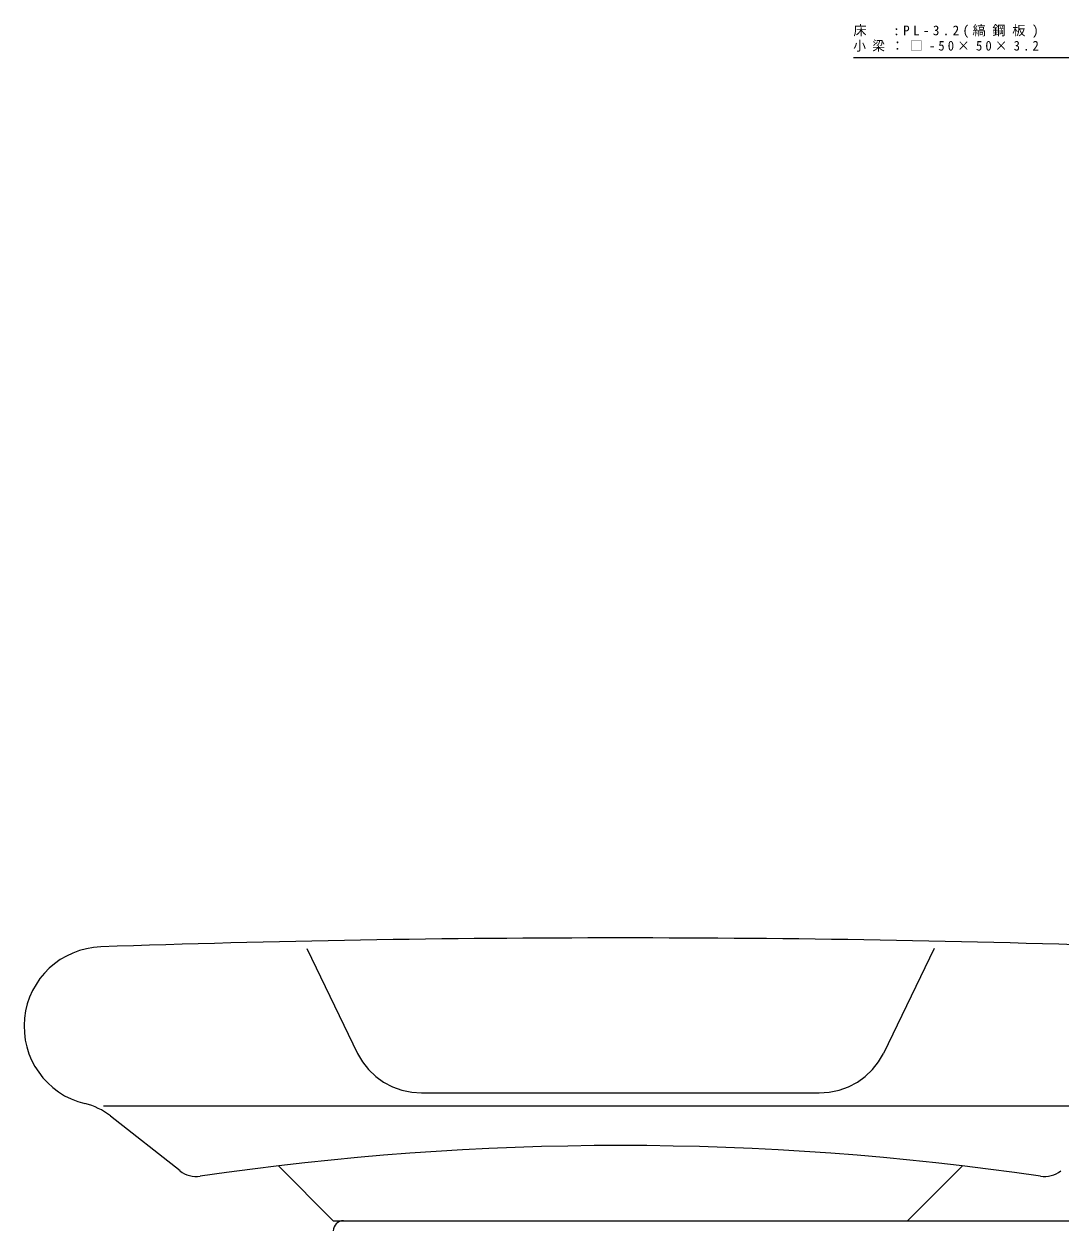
# Model space of a CAD drawing. Units: millimetres on the paper. Extents: x -365 to 0, y -19 to 257.
# Drawn here: x -96.66 to -91.97, y 99.84 to 105.3 of the extents above; entities that cross this region are included whole.
import ezdxf

# ---------------------------------------------------------------- set-up
doc = ezdxf.new("R2010")
doc.units = ezdxf.units.MM
doc.layers.add('LY_1', color=7, linetype='Continuous', lineweight=25)
doc.styles.add('ＭＳ ゴシック', font='')
doc.styles.get('ＭＳ ゴシック').set_extended_font_data('MS Gothic')

msp = doc.modelspace()

# ---------------------------------------------------------------- linework, layer by layer
at = {"layer": 'LY_1'}
for p, q in [((-95.384, 101.114), (-95.154, 100.639)), ((-92.544, 101.114), (-92.773, 100.639)), ((-94.864, 100.461), (-93.064, 100.461)), ((-95.958, 100.108), (-96.273, 100.356)), ((-95.512, 100.131), (-95.264, 99.882)), ((-92.664, 99.882), (-92.415, 100.131)), ((-95.264, 99.882), (-92.664, 99.882))]:
    msp.add_line(p, q, dxfattribs=at)
at = {"layer": 'LY_1', "lineweight": 13}
msp.add_line((-96.304, 100.402), (-91.624, 100.402), dxfattribs=at)
at = {"layer": 'LY_1', "color": 1}
msp.add_line((-95.218, 99.882), (-79.91, 99.882), dxfattribs=at)
at = {"layer": 'LY_1', "lineweight": 13}
msp.add_lwpolyline([(-86.734, 99.854), (-91.376, 105.146), (-92.909, 105.146)], dxfattribs=at)
at = {"layer": 'LY_1'}
for points in [[(-95.154, 100.639), (-95.132, 100.601), (-95.104, 100.566), (-95.072, 100.535), (-95.036, 100.509), (-94.996, 100.488), (-94.953, 100.473), (-94.909, 100.464), (-94.864, 100.461)], [(-93.064, 100.461), (-93.018, 100.464), (-92.974, 100.473), (-92.931, 100.488), (-92.891, 100.509), (-92.855, 100.535), (-92.823, 100.566), (-92.795, 100.601), (-92.773, 100.639)]]:
    msp.add_lwpolyline(points, dxfattribs=at)
for centre, radius, start, end in [((-93.964, 32.338), 68.8242, 88.04135, 91.95865), ((-96.304, 100.762), 0.36, 91.9587, 256.3894), ((-96.459, 100.121), 0.3, 51.7696, 76.3894), ((-93.964, 87.107), 13.1154, 81.65891, 98.34109), ((-95.884, 100.202), 0.12, 231.7696, 278.3411), ((-92.044, 100.202), 0.12, 261.6589, 308.2304)]:
    msp.add_arc(centre, radius, start, end, dxfattribs=at)
at = {"layer": 'LY_1', "color": 1}
msp.add_arc((-95.218, 99.836), 0.046, 90, 180, dxfattribs=at)

# ---------------------------------------------------------------- texts
at = {"layer": 'LY_1', "char_height": 0.04399, "attachment_point": 4, "style": 'ＭＳ ゴシック'}
for s, insert in [('\\T1.5;床\u3000:PL-3.2(縞鋼板)', (-92.909, 105.265)), ('\\T1.5;\\W0.95;小梁：□-50×50×3.2', (-92.909, 105.199))]:
    msp.add_mtext(s, dxfattribs=dict(at, insert=insert))

doc.saveas('drawing.dxf')
